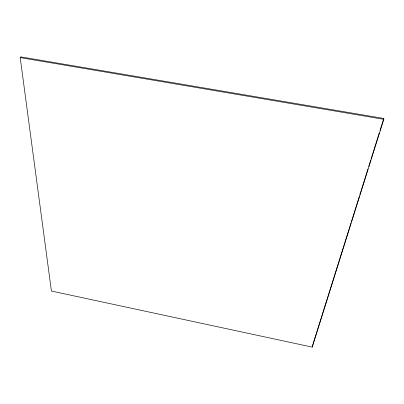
<?xml version="1.0" encoding="UTF-8"?>
<svg xmlns="http://www.w3.org/2000/svg" width="404" height="404" viewBox="0 0 404 404"><rect width="100%" height="100%" fill="white"/><g stroke="black" fill="none" stroke-linecap="round" stroke-linejoin="round"><path stroke-width="0.61" d="M383.79 119.321L383.8 118.468L20.776 56.883L20.2 57.585L51.419 291.042L312.231 347.117L383.79 119.321L20.2 57.585M312.231 347.117L312.327 346.238M312.514 345.637L350.985 223.038M351.364 221.836L359.474 195.996M359.848 194.794L367.958 168.953M368.711 166.549L370.786 159.934M371.165 158.732L379.275 132.891M380.028 130.487L383.8 118.468"/></g></svg>
